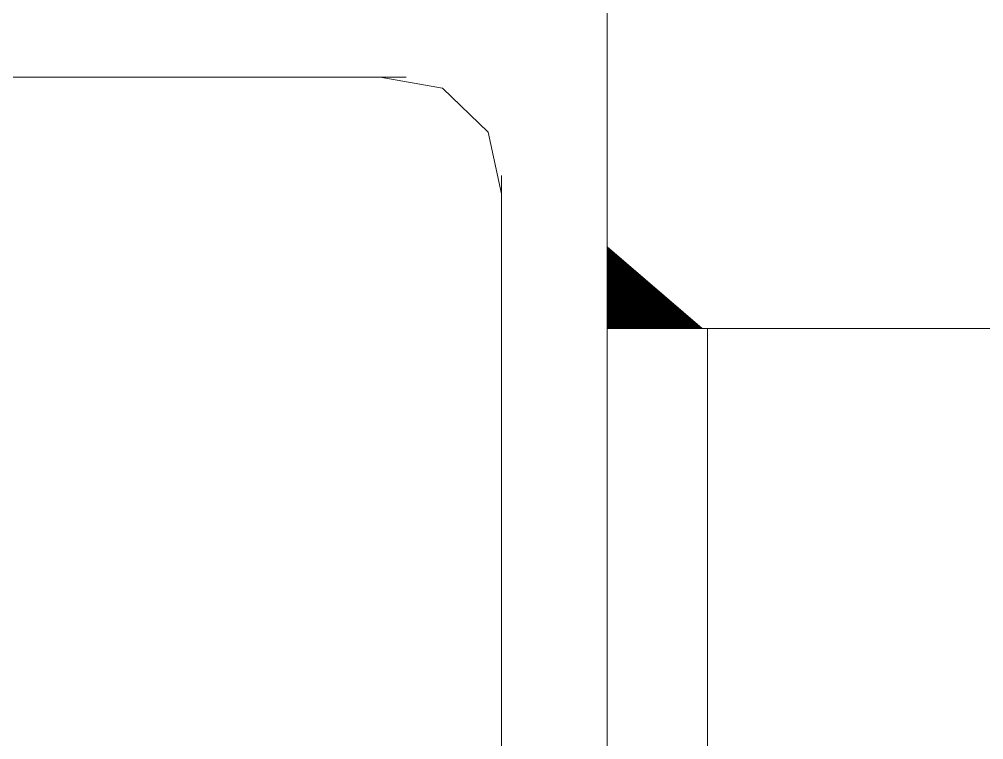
# Model space of a CAD drawing. Header units: millimetres. Extents: x 0 to 829, y 0 to 586.
# Drawn here: x 711.19 to 729.33, y 192.56 to 206.12 of the extents above; entities that cross this region are included whole.
import ezdxf

# ---------------------------------------------------------------- set-up
doc = ezdxf.new("R2010")
doc.units = ezdxf.units.MM

msp = doc.modelspace()

# ---------------------------------------------------------------- linework, layer by layer
at = {"color": 0, "lineweight": 0}
for points in [[(722.245472, 177.951694), (722.245472, 207.024111)], [(707.090139, 205.034444), (718.467222, 205.034444)], [(720.255806, 202.833111), (720.005333, 203.997278), (719.148083, 204.822778), (717.976861, 205.034444)], [(720.255806, 203.178833), (720.255806, 191.999306)], [(722.245472, 201.838278), (722.245472, 200.303694)], [(722.245472, 201.838278), (724.034056, 200.303694)], [(724.034056, 200.303694), (722.245472, 201.838278)], [(722.245472, 201.820639), (722.256056, 201.831222)], [(722.245472, 201.817111), (722.259583, 201.827694)], [(722.245472, 201.810056), (722.263111, 201.824167)], [(722.245472, 201.803), (722.266639, 201.820639)], [(722.245472, 201.795944), (722.270167, 201.820639)], [(722.245472, 201.788889), (722.273694, 201.817111)], [(722.245472, 201.781833), (722.277222, 201.813583)], [(722.245472, 201.774778), (722.28075, 201.810056)], [(722.245472, 201.77125), (722.284278, 201.806528)], [(722.245472, 201.764194), (722.284278, 201.803)], [(722.245472, 201.757139), (722.287806, 201.799472)], [(722.245472, 201.750083), (722.291333, 201.799472)], [(722.245472, 201.743028), (722.294861, 201.795944)], [(722.245472, 201.735972), (722.298389, 201.792417)], [(722.245472, 201.732444), (722.301917, 201.788889)], [(722.245472, 201.725389), (722.305444, 201.785361)], [(722.245472, 201.718333), (722.308972, 201.781833)], [(722.245472, 201.711278), (722.3125, 201.778306)], [(722.245472, 201.704222), (722.316028, 201.778306)], [(722.245472, 201.697167), (722.319556, 201.774778)], [(722.245472, 201.690111), (722.323083, 201.77125)], [(722.245472, 201.686583), (722.326611, 201.767722)], [(722.245472, 201.679528), (722.330139, 201.764194)], [(722.245472, 201.672472), (722.333667, 201.760667)], [(722.245472, 201.665417), (722.337194, 201.757139)], [(722.245472, 201.658361), (722.340722, 201.757139)], [(722.245472, 201.651306), (722.34425, 201.753611)], [(722.245472, 201.64425), (722.347778, 201.750083)], [(722.245472, 201.640722), (722.351306, 201.746556)], [(722.245472, 201.633667), (722.354833, 201.743028)], [(722.245472, 201.626611), (722.358361, 201.7395)], [(722.245472, 201.619556), (722.361889, 201.735972)], [(722.245472, 201.6125), (722.365417, 201.735972)], [(722.245472, 201.605444), (722.368944, 201.732444)], [(722.245472, 201.598389), (722.372472, 201.728917)], [(722.245472, 201.594861), (722.376, 201.725389)], [(722.245472, 201.587806), (722.379528, 201.721861)], [(722.245472, 201.58075), (722.383056, 201.718333)], [(722.245472, 201.573694), (722.386583, 201.714806)], [(722.245472, 201.566639), (722.390111, 201.714806)], [(722.245472, 201.559583), (722.393639, 201.711278)], [(722.245472, 201.552528), (722.397167, 201.70775)], [(722.245472, 201.549), (722.400694, 201.704222)], [(722.245472, 201.541944), (722.404222, 201.700694)], [(722.245472, 201.534889), (722.40775, 201.697167)], [(722.245472, 201.527833), (722.411278, 201.693639)], [(722.245472, 201.520778), (722.414806, 201.693639)], [(722.245472, 201.513722), (722.418333, 201.690111)], [(722.245472, 201.510194), (722.421861, 201.686583)], [(722.245472, 201.503139), (722.425389, 201.683056)], [(722.245472, 201.496083), (722.428917, 201.679528)], [(722.245472, 201.489028), (722.432444, 201.676)], [(722.245472, 201.481972), (722.435972, 201.672472)], [(722.245472, 201.474917), (722.4395, 201.672472)], [(722.245472, 201.467861), (722.443028, 201.668944)], [(722.245472, 201.464333), (722.446556, 201.665417)], [(722.245472, 201.457278), (722.450083, 201.661889)], [(722.245472, 201.450222), (722.453611, 201.658361)], [(722.245472, 201.443167), (722.457139, 201.654833)], [(722.245472, 201.436111), (722.460667, 201.651306)], [(722.245472, 201.429056), (722.464194, 201.651306)], [(722.245472, 201.422), (722.467722, 201.647778)], [(722.245472, 201.418472), (722.47125, 201.64425)], [(722.245472, 201.411417), (722.474778, 201.640722)], [(722.245472, 201.404361), (722.478306, 201.637194)], [(722.245472, 201.397306), (722.481833, 201.633667)], [(722.245472, 201.39025), (722.485361, 201.630139)], [(722.245472, 201.383194), (722.488889, 201.630139)], [(722.245472, 201.376139), (722.492417, 201.626611)], [(722.245472, 201.372611), (722.495944, 201.623083)], [(722.245472, 201.365556), (722.499472, 201.619556)], [(722.245472, 201.3585), (722.503, 201.616028)], [(722.245472, 201.351444), (722.506528, 201.6125)], [(722.245472, 201.344389), (722.510056, 201.608972)], [(722.245472, 201.337333), (722.513583, 201.608972)], [(722.245472, 201.333806), (722.517111, 201.605444)], [(722.245472, 201.32675), (722.520639, 201.601917)], [(722.245472, 201.319694), (722.524167, 201.598389)], [(722.245472, 201.312639), (722.527694, 201.594861)], [(722.245472, 201.305583), (722.531222, 201.591333)], [(722.245472, 201.298528), (722.53475, 201.587806)], [(722.245472, 201.291472), (722.538278, 201.587806)], [(722.245472, 201.287944), (722.541806, 201.584278)], [(722.245472, 201.280889), (722.545333, 201.58075)], [(722.245472, 201.273833), (722.548861, 201.577222)], [(722.245472, 201.266778), (722.552389, 201.573694)], [(722.245472, 201.259722), (722.555917, 201.570167)], [(722.245472, 201.252667), (722.559444, 201.566639)], [(722.245472, 201.245611), (722.562972, 201.566639)], [(722.245472, 201.242083), (722.5665, 201.563111)], [(722.245472, 201.235028), (722.570028, 201.559583)], [(722.245472, 201.227972), (722.573556, 201.556056)], [(722.245472, 201.220917), (722.577083, 201.552528)], [(722.245472, 201.213861), (722.580611, 201.549)], [(722.245472, 201.206806), (722.584139, 201.545472)], [(722.245472, 201.19975), (722.587667, 201.545472)], [(722.245472, 201.196222), (722.591194, 201.541944)], [(722.245472, 201.189167), (722.594722, 201.538417)], [(722.245472, 201.182111), (722.59825, 201.534889)], [(722.245472, 201.175056), (722.601778, 201.531361)], [(722.245472, 201.168), (722.605306, 201.527833)], [(722.245472, 201.160944), (722.608833, 201.527833)], [(722.245472, 201.153889), (722.612361, 201.524306)], [(722.245472, 201.150361), (722.615889, 201.520778)], [(722.245472, 201.143306), (722.619417, 201.51725)], [(722.245472, 201.13625), (722.622944, 201.513722)], [(722.245472, 201.129194), (722.626472, 201.510194)], [(722.245472, 201.122139), (722.63, 201.506667)], [(722.245472, 201.115083), (722.633528, 201.506667)], [(722.245472, 201.111556), (722.637056, 201.503139)], [(722.245472, 201.1045), (722.640583, 201.499611)], [(722.245472, 201.097444), (722.644111, 201.496083)], [(722.245472, 201.090389), (722.647639, 201.492556)], [(722.245472, 201.083333), (722.651167, 201.489028)], [(722.245472, 201.076278), (722.654694, 201.4855)], [(722.245472, 201.069222), (722.658222, 201.4855)], [(722.245472, 201.065694), (722.66175, 201.481972)], [(722.245472, 201.058639), (722.665278, 201.478444)], [(722.245472, 201.051583), (722.668806, 201.474917)], [(722.245472, 201.044528), (722.672333, 201.471389)], [(722.245472, 201.037472), (722.675861, 201.467861)], [(722.245472, 201.030417), (722.679389, 201.464333)], [(722.245472, 201.023361), (722.682917, 201.464333)], [(722.245472, 201.019833), (722.686444, 201.460806)], [(722.245472, 201.012778), (722.689972, 201.457278)], [(722.245472, 201.005722), (722.6935, 201.45375)], [(722.245472, 200.998667), (722.697028, 201.450222)], [(722.245472, 200.991611), (722.700556, 201.446694)], [(722.245472, 200.984556), (722.704083, 201.443167)], [(722.245472, 200.9775), (722.707611, 201.443167)], [(722.245472, 200.973972), (722.711139, 201.439639)], [(722.245472, 200.966917), (722.714667, 201.436111)], [(722.245472, 200.959861), (722.718194, 201.432583)], [(722.245472, 200.952806), (722.721722, 201.429056)], [(722.245472, 200.94575), (722.72525, 201.425528)], [(722.245472, 200.938694), (722.728778, 201.422)], [(722.245472, 200.931639), (722.732306, 201.422)], [(722.245472, 200.928111), (722.735833, 201.418472)], [(722.245472, 200.921056), (722.739361, 201.414944)], [(722.245472, 200.914), (722.742889, 201.411417)], [(722.245472, 200.906944), (722.746417, 201.407889)], [(722.245472, 200.899889), (722.749944, 201.404361)], [(722.245472, 200.892833), (722.753472, 201.400833)], [(722.245472, 200.889306), (722.757, 201.400833)], [(722.245472, 200.88225), (722.760528, 201.397306)], [(722.245472, 200.875194), (722.764056, 201.393778)], [(722.245472, 200.868139), (722.767583, 201.39025)], [(722.245472, 200.861083), (722.771111, 201.386722)], [(722.245472, 200.854028), (722.774639, 201.383194)], [(722.245472, 200.846972), (722.778167, 201.379667)], [(722.245472, 200.843444), (722.781694, 201.379667)], [(722.245472, 200.836389), (722.785222, 201.376139)], [(722.245472, 200.829333), (722.78875, 201.372611)], [(722.245472, 200.822278), (722.792278, 201.369083)], [(722.245472, 200.815222), (722.795806, 201.365556)], [(722.245472, 200.808167), (722.799333, 201.362028)], [(722.245472, 200.801111), (722.802861, 201.3585)], [(722.245472, 200.797583), (722.806389, 201.3585)], [(722.245472, 200.790528), (722.809917, 201.354972)], [(722.245472, 200.783472), (722.813444, 201.351444)], [(722.245472, 200.776417), (722.816972, 201.347917)], [(722.245472, 200.769361), (722.8205, 201.344389)], [(722.245472, 200.762306), (722.824028, 201.340861)], [(722.245472, 200.75525), (722.827556, 201.337333)], [(722.245472, 200.751722), (722.831083, 201.337333)], [(722.245472, 200.744667), (722.834611, 201.333806)], [(722.245472, 200.737611), (722.838139, 201.330278)], [(722.245472, 200.730556), (722.841667, 201.32675)], [(722.245472, 200.7235), (722.845194, 201.323222)], [(722.245472, 200.716444), (722.848722, 201.319694)], [(722.245472, 200.712917), (722.85225, 201.316167)], [(722.245472, 200.705861), (722.855778, 201.316167)], [(722.245472, 200.698806), (722.859306, 201.312639)], [(722.245472, 200.69175), (722.862833, 201.309111)], [(722.245472, 200.684694), (722.866361, 201.305583)], [(722.245472, 200.677639), (722.869889, 201.302056)], [(722.245472, 200.670583), (722.873417, 201.298528)], [(722.245472, 200.667056), (722.876944, 201.295)], [(722.245472, 200.66), (722.880472, 201.295)], [(722.245472, 200.652944), (722.884, 201.291472)], [(722.245472, 200.645889), (722.887528, 201.287944)], [(722.245472, 200.638833), (722.891056, 201.284417)], [(722.245472, 200.631778), (722.894583, 201.280889)], [(722.245472, 200.624722), (722.898111, 201.277361)], [(722.245472, 200.621194), (722.901639, 201.273833)], [(722.245472, 200.614139), (722.905167, 201.273833)], [(722.245472, 200.607083), (722.908694, 201.270306)], [(722.245472, 200.600028), (722.912222, 201.266778)], [(722.245472, 200.592972), (722.91575, 201.26325)], [(722.245472, 200.585917), (722.919278, 201.259722)], [(722.245472, 200.578861), (722.922806, 201.256194)], [(722.245472, 200.575333), (722.926333, 201.252667)], [(722.245472, 200.568278), (722.929861, 201.252667)], [(722.245472, 200.561222), (722.933389, 201.249139)], [(722.245472, 200.554167), (722.936917, 201.245611)], [(722.245472, 200.547111), (722.940444, 201.242083)], [(722.245472, 200.540056), (722.943972, 201.238556)], [(722.245472, 200.533), (722.9475, 201.235028)], [(722.245472, 200.529472), (722.951028, 201.2315)], [(722.245472, 200.522417), (722.954556, 201.2315)], [(722.245472, 200.515361), (722.958083, 201.227972)], [(722.245472, 200.508306), (722.961611, 201.224444)], [(722.245472, 200.50125), (722.965139, 201.220917)], [(722.245472, 200.494194), (722.968667, 201.217389)], [(722.245472, 200.490667), (722.972194, 201.213861)], [(722.245472, 200.483611), (722.975722, 201.210333)], [(722.245472, 200.476556), (722.97925, 201.210333)], [(722.245472, 200.4695), (722.982778, 201.206806)], [(722.245472, 200.462444), (722.986306, 201.203278)], [(722.245472, 200.455389), (722.989833, 201.19975)], [(722.245472, 200.448333), (722.993361, 201.196222)], [(722.245472, 200.444806), (722.996889, 201.192694)], [(722.245472, 200.43775), (723.000417, 201.189167)], [(722.245472, 200.430694), (723.003944, 201.189167)], [(722.245472, 200.423639), (723.007472, 201.185639)], [(722.245472, 200.416583), (723.011, 201.182111)], [(722.245472, 200.409528), (723.014528, 201.178583)], [(722.245472, 200.402472), (723.018056, 201.175056)], [(722.245472, 200.398944), (723.021583, 201.171528)], [(722.245472, 200.391889), (723.025111, 201.168)], [(722.245472, 200.384833), (723.028639, 201.168)], [(722.245472, 200.377778), (723.032167, 201.164472)], [(722.245472, 200.370722), (723.035694, 201.160944)], [(722.245472, 200.363667), (723.039222, 201.157417)], [(722.245472, 200.356611), (723.04275, 201.153889)], [(722.245472, 200.353083), (723.046278, 201.150361)], [(722.245472, 200.346028), (723.049806, 201.146833)], [(722.245472, 200.338972), (723.053333, 201.146833)], [(722.245472, 200.331917), (723.056861, 201.143306)], [(722.245472, 200.324861), (723.060389, 201.139778)], [(722.245472, 200.317806), (723.063917, 201.13625)], [(722.245472, 200.31075), (723.067444, 201.132722)], [(722.245472, 200.307222), (723.070972, 201.129194)], [(722.249, 200.303694), (723.0745, 201.129194)], [(722.256056, 200.303694), (723.078028, 201.125667)], [(722.263111, 200.303694), (723.081556, 201.122139)], [(722.270167, 200.303694), (723.085083, 201.118611)], [(722.277222, 200.303694), (723.088611, 201.115083)], [(722.284278, 200.303694), (723.092139, 201.111556)], [(722.287806, 200.303694), (723.095667, 201.108028)], [(722.294861, 200.303694), (723.099194, 201.108028)], [(722.301917, 200.303694), (723.102722, 201.1045)], [(722.308972, 200.303694), (723.10625, 201.100972)], [(722.316028, 200.303694), (723.109778, 201.097444)], [(722.323083, 200.303694), (723.113306, 201.093917)], [(722.326611, 200.303694), (723.116833, 201.090389)], [(722.333667, 200.303694), (723.120361, 201.086861)], [(722.340722, 200.303694), (723.123889, 201.086861)], [(722.347778, 200.303694), (723.127417, 201.083333)], [(722.354833, 200.303694), (723.130944, 201.079806)], [(722.361889, 200.303694), (723.134472, 201.076278)], [(722.368944, 200.303694), (723.138, 201.07275)], [(722.372472, 200.303694), (723.141528, 201.069222)], [(722.379528, 200.303694), (723.145056, 201.065694)], [(722.386583, 200.303694), (723.148583, 201.065694)], [(722.393639, 200.303694), (723.152111, 201.062167)], [(722.400694, 200.303694), (723.155639, 201.058639)], [(722.40775, 200.303694), (723.159167, 201.055111)], [(722.414806, 200.303694), (723.162694, 201.051583)], [(722.418333, 200.303694), (723.166222, 201.048056)], [(722.425389, 200.303694), (723.16975, 201.044528)], [(722.432444, 200.303694), (723.173278, 201.044528)], [(722.4395, 200.303694), (723.176806, 201.041)], [(722.446556, 200.303694), (723.180333, 201.037472)], [(722.453611, 200.303694), (723.183861, 201.033944)], [(722.460667, 200.303694), (723.187389, 201.030417)], [(722.464194, 200.303694), (723.190917, 201.026889)], [(722.47125, 200.303694), (723.194444, 201.023361)], [(722.478306, 200.303694), (723.197972, 201.023361)], [(722.485361, 200.303694), (723.2015, 201.019833)], [(722.492417, 200.303694), (723.205028, 201.016306)], [(722.499472, 200.303694), (723.208556, 201.012778)], [(722.506528, 200.303694), (723.212083, 201.00925)], [(722.510056, 200.303694), (723.215611, 201.005722)], [(722.517111, 200.303694), (723.219139, 201.002194)], [(722.524167, 200.303694), (723.222667, 201.002194)], [(722.531222, 200.303694), (723.226194, 200.998667)], [(722.538278, 200.303694), (723.229722, 200.995139)], [(722.545333, 200.303694), (723.23325, 200.991611)], [(722.548861, 200.303694), (723.236778, 200.988083)], [(722.555917, 200.303694), (723.240306, 200.984556)], [(722.562972, 200.303694), (723.243833, 200.981028)], [(722.570028, 200.303694), (723.247361, 200.981028)], [(722.577083, 200.303694), (723.250889, 200.9775)], [(722.584139, 200.303694), (723.254417, 200.973972)], [(722.591194, 200.303694), (723.257944, 200.970444)], [(722.594722, 200.303694), (723.261472, 200.966917)], [(722.601778, 200.303694), (723.265, 200.963389)], [(722.608833, 200.303694), (723.268528, 200.959861)], [(722.615889, 200.303694), (723.272056, 200.959861)], [(722.622944, 200.303694), (723.275583, 200.956333)], [(722.63, 200.303694), (723.279111, 200.952806)], [(722.637056, 200.303694), (723.282639, 200.949278)], [(722.640583, 200.303694), (723.286167, 200.94575)], [(722.647639, 200.303694), (723.289694, 200.942222)], [(722.654694, 200.303694), (723.293222, 200.938694)], [(722.66175, 200.303694), (723.29675, 200.938694)], [(722.668806, 200.303694), (723.300278, 200.935167)], [(722.675861, 200.303694), (723.303806, 200.931639)], [(722.682917, 200.303694), (723.307333, 200.928111)], [(722.686444, 200.303694), (723.310861, 200.924583)], [(722.6935, 200.303694), (723.314389, 200.921056)], [(722.700556, 200.303694), (723.317917, 200.917528)], [(722.707611, 200.303694), (723.321444, 200.917528)], [(722.714667, 200.303694), (723.324972, 200.914)], [(722.721722, 200.303694), (723.3285, 200.910472)], [(722.728778, 200.303694), (723.3285, 200.906944)], [(722.732306, 200.303694), (723.332028, 200.903417)], [(722.739361, 200.303694), (723.335556, 200.899889)], [(722.746417, 200.303694), (723.339083, 200.896361)], [(722.753472, 200.303694), (723.342611, 200.896361)], [(722.760528, 200.303694), (723.346139, 200.892833)], [(722.767583, 200.303694), (723.349667, 200.889306)], [(722.771111, 200.303694), (723.353194, 200.885778)], [(722.778167, 200.303694), (723.356722, 200.88225)], [(722.785222, 200.303694), (723.36025, 200.878722)], [(722.792278, 200.303694), (723.363778, 200.875194)], [(722.799333, 200.303694), (723.367306, 200.875194)], [(722.806389, 200.303694), (723.370833, 200.871667)], [(722.813444, 200.303694), (723.374361, 200.868139)], [(722.816972, 200.303694), (723.377889, 200.864611)], [(722.824028, 200.303694), (723.381417, 200.861083)], [(722.831083, 200.303694), (723.384944, 200.857556)], [(722.838139, 200.303694), (723.388472, 200.854028)], [(722.845194, 200.303694), (723.392, 200.854028)], [(722.85225, 200.303694), (723.395528, 200.8505)], [(722.859306, 200.303694), (723.399056, 200.846972)], [(722.862833, 200.303694), (723.402583, 200.843444)], [(722.869889, 200.303694), (723.406111, 200.839917)], [(722.876944, 200.303694), (723.409639, 200.836389)], [(722.884, 200.303694), (723.413167, 200.832861)], [(722.891056, 200.303694), (723.416694, 200.832861)], [(722.898111, 200.303694), (723.420222, 200.829333)], [(722.905167, 200.303694), (723.42375, 200.825806)], [(722.908694, 200.303694), (723.427278, 200.822278)], [(722.91575, 200.303694), (723.430806, 200.81875)], [(722.922806, 200.303694), (723.434333, 200.815222)], [(722.929861, 200.303694), (723.437861, 200.811694)], [(722.936917, 200.303694), (723.441389, 200.811694)], [(722.943972, 200.303694), (723.444917, 200.808167)], [(722.951028, 200.303694), (723.448444, 200.804639)], [(722.954556, 200.303694), (723.451972, 200.801111)], [(722.961611, 200.303694), (723.4555, 200.797583)], [(722.968667, 200.303694), (723.459028, 200.794056)], [(722.975722, 200.303694), (723.462556, 200.790528)], [(722.982778, 200.303694), (723.466083, 200.790528)], [(722.989833, 200.303694), (723.469611, 200.787)], [(722.993361, 200.303694), (723.473139, 200.783472)], [(723.000417, 200.303694), (723.476667, 200.779944)], [(723.007472, 200.303694), (723.480194, 200.776417)], [(723.014528, 200.303694), (723.483722, 200.772889)], [(723.021583, 200.303694), (723.48725, 200.769361)], [(723.028639, 200.303694), (723.490778, 200.769361)], [(723.035694, 200.303694), (723.494306, 200.765833)], [(723.039222, 200.303694), (723.497833, 200.762306)], [(723.046278, 200.303694), (723.501361, 200.758778)], [(723.053333, 200.303694), (723.504889, 200.75525)], [(723.060389, 200.303694), (723.508417, 200.751722)], [(723.067444, 200.303694), (723.511944, 200.751722)], [(723.0745, 200.303694), (723.515472, 200.748194)], [(723.081556, 200.303694), (723.519, 200.744667)], [(723.085083, 200.303694), (723.522528, 200.741139)], [(723.092139, 200.303694), (723.526056, 200.737611)], [(723.099194, 200.303694), (723.529583, 200.734083)], [(723.10625, 200.303694), (723.533111, 200.730556)], [(723.113306, 200.303694), (723.536639, 200.730556)], [(723.120361, 200.303694), (723.540167, 200.727028)], [(723.127417, 200.303694), (723.543694, 200.7235)], [(723.130944, 200.303694), (723.547222, 200.719972)], [(723.138, 200.303694), (723.55075, 200.716444)], [(723.145056, 200.303694), (723.554278, 200.712917)], [(723.152111, 200.303694), (723.557806, 200.709389)], [(723.159167, 200.303694), (723.561333, 200.709389)], [(723.166222, 200.303694), (723.564861, 200.705861)], [(723.16975, 200.303694), (723.568389, 200.702333)], [(723.176806, 200.303694), (723.571917, 200.698806)], [(723.183861, 200.303694), (723.575444, 200.695278)], [(723.190917, 200.303694), (723.578972, 200.69175)], [(723.197972, 200.303694), (723.5825, 200.688222)], [(723.205028, 200.303694), (723.586028, 200.688222)], [(723.212083, 200.303694), (723.589556, 200.684694)], [(723.215611, 200.303694), (723.593083, 200.681167)], [(723.222667, 200.303694), (723.596611, 200.677639)], [(723.229722, 200.303694), (723.600139, 200.674111)], [(723.236778, 200.303694), (723.603667, 200.670583)], [(723.243833, 200.303694), (723.607194, 200.667056)], [(723.250889, 200.303694), (723.610722, 200.667056)], [(723.257944, 200.303694), (723.61425, 200.663528)], [(723.261472, 200.303694), (723.617778, 200.66)], [(723.268528, 200.303694), (723.621306, 200.656472)], [(723.275583, 200.303694), (723.624833, 200.652944)], [(723.282639, 200.303694), (723.628361, 200.649417)], [(723.289694, 200.303694), (723.631889, 200.645889)], [(723.29675, 200.303694), (723.635417, 200.645889)], [(723.303806, 200.303694), (723.638944, 200.642361)], [(723.307333, 200.303694), (723.642472, 200.638833)], [(723.314389, 200.303694), (723.646, 200.635306)], [(723.321444, 200.303694), (723.649528, 200.631778)], [(723.3285, 200.303694), (723.653056, 200.62825)], [(723.335556, 200.303694), (723.656583, 200.624722)], [(723.342611, 200.303694), (723.660111, 200.624722)], [(723.349667, 200.303694), (723.663639, 200.621194)], [(723.353194, 200.303694), (723.667167, 200.617667)], [(723.36025, 200.303694), (723.670694, 200.614139)], [(723.367306, 200.303694), (723.674222, 200.610611)], [(723.374361, 200.303694), (723.67775, 200.607083)], [(723.381417, 200.303694), (723.681278, 200.603556)], [(723.388472, 200.303694), (723.684806, 200.603556)], [(723.392, 200.303694), (723.688333, 200.600028)], [(723.399056, 200.303694), (723.691861, 200.5965)], [(723.406111, 200.303694), (723.695389, 200.592972)], [(723.413167, 200.303694), (723.698917, 200.589444)], [(723.420222, 200.303694), (723.702444, 200.585917)], [(723.427278, 200.303694), (723.705972, 200.582389)], [(723.434333, 200.303694), (723.7095, 200.582389)], [(723.437861, 200.303694), (723.713028, 200.578861)], [(723.444917, 200.303694), (723.716556, 200.575333)], [(723.451972, 200.303694), (723.720083, 200.571806)], [(723.459028, 200.303694), (723.723611, 200.568278)], [(723.466083, 200.303694), (723.727139, 200.56475)], [(723.473139, 200.303694), (723.730667, 200.561222)], [(723.480194, 200.303694), (723.734194, 200.561222)], [(723.483722, 200.303694), (723.737722, 200.557694)], [(723.490778, 200.303694), (723.74125, 200.554167)], [(723.497833, 200.303694), (723.744778, 200.550639)], [(723.504889, 200.303694), (723.748306, 200.547111)], [(723.511944, 200.303694), (723.751833, 200.543583)], [(723.519, 200.303694), (723.755361, 200.540056)], [(723.526056, 200.303694), (723.758889, 200.540056)], [(723.529583, 200.303694), (723.762417, 200.536528)], [(723.536639, 200.303694), (723.765944, 200.533)], [(723.543694, 200.303694), (723.769472, 200.529472)], [(723.55075, 200.303694), (723.773, 200.525944)], [(723.557806, 200.303694), (723.776528, 200.522417)], [(723.564861, 200.303694), (723.780056, 200.518889)], [(723.571917, 200.303694), (723.783583, 200.518889)], [(723.575444, 200.303694), (723.787111, 200.515361)], [(723.5825, 200.303694), (723.790639, 200.511833)], [(723.589556, 200.303694), (723.794167, 200.508306)], [(723.596611, 200.303694), (723.797694, 200.504778)], [(723.603667, 200.303694), (723.801222, 200.50125)], [(723.610722, 200.303694), (723.80475, 200.497722)], [(723.61425, 200.303694), (723.808278, 200.497722)], [(723.621306, 200.303694), (723.811806, 200.494194)], [(723.628361, 200.303694), (723.815333, 200.490667)], [(723.635417, 200.303694), (723.818861, 200.487139)], [(723.642472, 200.303694), (723.822389, 200.483611)], [(723.649528, 200.303694), (723.825917, 200.480083)], [(723.656583, 200.303694), (723.829444, 200.476556)], [(723.660111, 200.303694), (723.832972, 200.476556)], [(724.132833, 200.303694), (722.245472, 200.303694)], [(722.245472, 200.303694), (724.034056, 200.303694)], [(723.667167, 200.303694), (723.8365, 200.473028)], [(723.674222, 200.303694), (723.840028, 200.4695)], [(723.681278, 200.303694), (723.843556, 200.465972)], [(723.688333, 200.303694), (723.847083, 200.462444)], [(723.695389, 200.303694), (723.850611, 200.458917)], [(723.702444, 200.303694), (723.854139, 200.455389)], [(723.705972, 200.303694), (723.857667, 200.455389)], [(723.713028, 200.303694), (723.861194, 200.451861)], [(723.720083, 200.303694), (723.864722, 200.448333)], [(723.727139, 200.303694), (723.86825, 200.444806)], [(723.734194, 200.303694), (723.871778, 200.441278)], [(723.74125, 200.303694), (723.875306, 200.43775)], [(723.748306, 200.303694), (723.878833, 200.434222)], [(723.751833, 200.303694), (723.882361, 200.434222)], [(723.758889, 200.303694), (723.885889, 200.430694)], [(723.765944, 200.303694), (723.889417, 200.427167)], [(723.773, 200.303694), (723.892944, 200.423639)], [(723.780056, 200.303694), (723.896472, 200.420111)], [(723.787111, 200.303694), (723.9, 200.416583)], [(723.790639, 200.303694), (723.903528, 200.413056)], [(723.797694, 200.303694), (723.907056, 200.413056)], [(723.80475, 200.303694), (723.910583, 200.409528)], [(723.811806, 200.303694), (723.914111, 200.406)], [(723.818861, 200.303694), (723.917639, 200.402472)], [(723.825917, 200.303694), (723.921167, 200.398944)], [(723.832972, 200.303694), (723.924694, 200.395417)], [(723.8365, 200.303694), (723.928222, 200.391889)], [(723.843556, 200.303694), (723.93175, 200.391889)], [(723.850611, 200.303694), (723.935278, 200.388361)], [(723.857667, 200.303694), (723.938806, 200.384833)], [(723.864722, 200.303694), (723.942333, 200.381306)], [(723.871778, 200.303694), (723.945861, 200.377778)], [(723.878833, 200.303694), (723.949389, 200.37425)], [(723.882361, 200.303694), (723.952917, 200.37425)], [(723.889417, 200.303694), (723.956444, 200.370722)], [(723.896472, 200.303694), (723.959972, 200.367194)], [(723.903528, 200.303694), (723.9635, 200.363667)], [(723.910583, 200.303694), (723.967028, 200.360139)], [(723.917639, 200.303694), (723.970556, 200.356611)], [(723.924694, 200.303694), (723.974083, 200.353083)], [(723.928222, 200.303694), (723.977611, 200.353083)], [(723.935278, 200.303694), (723.981139, 200.349556)], [(723.942333, 200.303694), (723.984667, 200.346028)], [(723.949389, 200.303694), (723.988194, 200.3425)], [(723.956444, 200.303694), (723.991722, 200.338972)], [(723.9635, 200.303694), (723.99525, 200.335444)], [(723.970556, 200.303694), (723.998778, 200.331917)], [(723.974083, 200.303694), (724.002306, 200.331917)], [(723.981139, 200.303694), (724.005833, 200.328389)], [(723.988194, 200.303694), (724.009361, 200.324861)], [(723.99525, 200.303694), (724.012889, 200.321333)], [(724.002306, 200.303694), (724.016417, 200.317806)], [(724.009361, 200.303694), (724.019944, 200.314278)], [(724.012889, 200.303694), (724.023472, 200.31075)], [(724.132833, 200.303694), (724.132833, 177.951694)], [(724.132833, 200.303694), (739.002417, 200.303694)]]:
    msp.add_lwpolyline(points, dxfattribs=at)
msp.add_lwpolyline([(722.245472, 201.838278), (722.245472, 200.303694), (724.034056, 200.303694)], close=True, dxfattribs=at)

doc.saveas('drawing.dxf')
